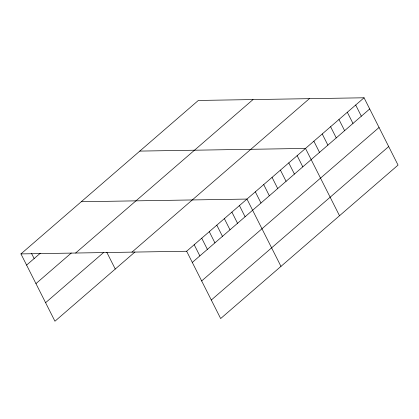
<?xml version="1.0" encoding="UTF-8"?>
<svg xmlns="http://www.w3.org/2000/svg" width="419" height="419" viewBox="0 0 419 419"><rect width="100%" height="100%" fill="white"/><g stroke="black" fill="none" stroke-linecap="round" stroke-linejoin="round"><path stroke-width="0.63" d="M20.95 253.909L198.344 100.45L364.053 97.784L398.05 165.091L220.656 318.55L186.654 251.243L20.95 253.909L54.947 321.216L134.939 252.018M26.596 265.091L40.261 253.27M35.955 283.611L71.293 253.039M75.635 253.029L253.029 99.57M45.592 302.696L103.551 252.557M131.975 252.123L309.369 98.664M186.654 251.243L364.053 97.784M192.305 262.425L369.699 108.966M201.659 280.945L379.054 127.486M211.296 300.025L388.696 146.566M139.805 151.091L305.509 148.426L339.51 215.733M81.265 201.733L246.969 199.067L280.971 266.374M355.689 105.017L361.335 116.199M347.325 112.255L352.976 123.432M338.961 119.488L344.612 130.67M330.601 126.721L336.248 137.903M322.237 133.954L327.883 145.136M313.873 141.193L319.524 152.369M297.15 155.659L302.796 166.841M288.785 162.897L294.431 174.074M280.421 170.13L286.072 181.312M272.057 177.363L277.708 188.545M263.698 184.596L269.344 195.778M255.333 191.834L260.979 203.011M239.432 205.588L245.078 216.77M231.89 212.108L237.542 223.29M224.354 218.634L230 229.811M216.812 225.155L222.463 236.337M209.275 231.676L214.921 242.858M201.733 238.196L207.384 249.378M194.196 244.722L199.842 255.899M106.782 252.254L115.262 269.04M31.598 253.537L34.138 258.57"/></g></svg>
